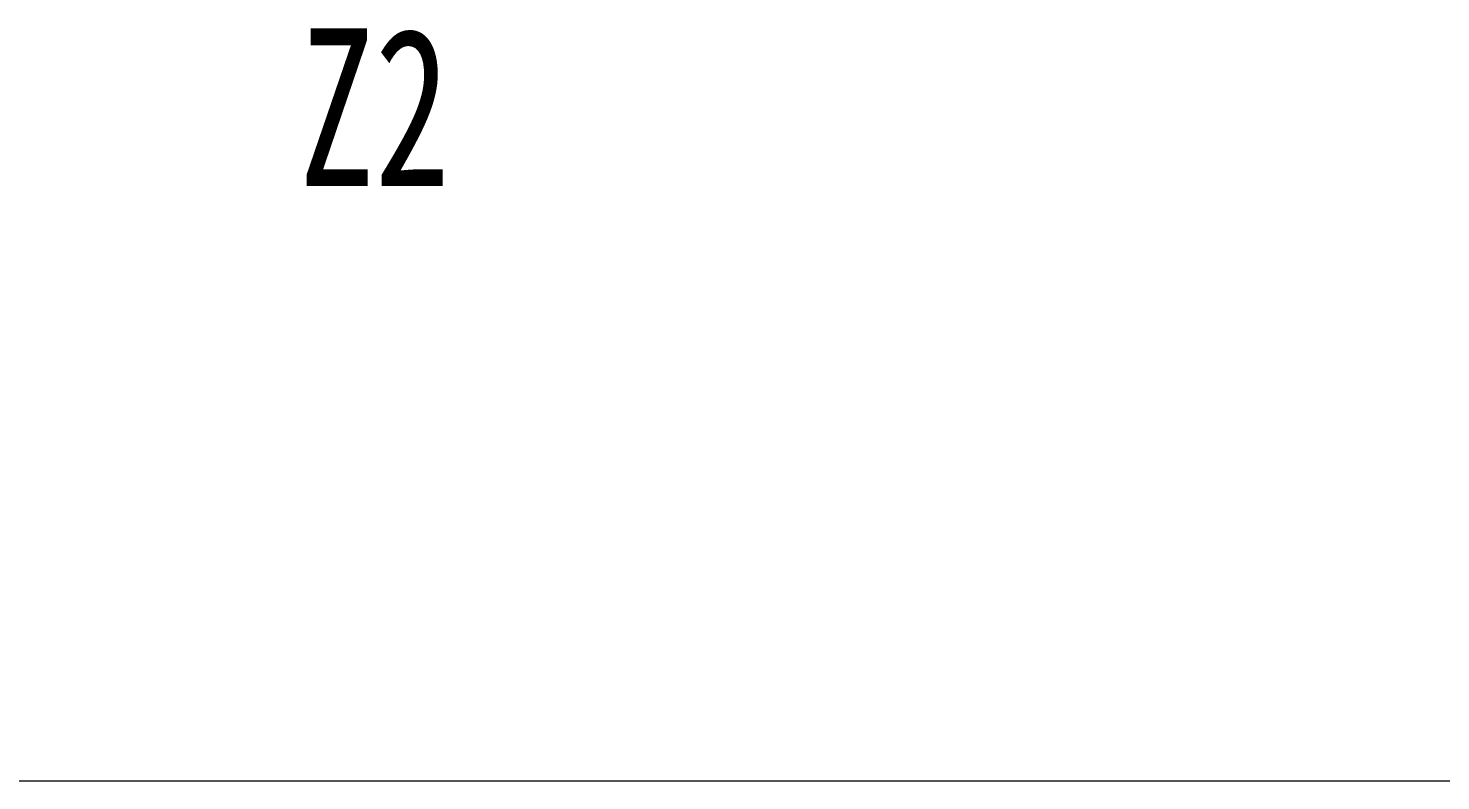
# Model space of a CAD drawing. Extents: x 1767995 to 4174245, y 542814 to 862564.
# Drawn here: x 2481951 to 2509961, y 622752 to 637669 of the extents above; entities that cross this region are included whole.
import ezdxf

# ---------------------------------------------------------------- set-up
doc = ezdxf.new("R2010")
doc.units = 0
doc.header["$LTSCALE"] = 3500.000000000002
doc.layers.add('5文本', color=7, linetype='Continuous', lineweight=15)
doc.styles.add('图内文字', font='仿宋_GB2312.TTF', dxfattribs={"width": 0.7})

msp = doc.modelspace()

# ---------------------------------------------------------------- linework, layer by layer
at = {"layer": '5文本'}
msp.add_line((2249245.042649736, 622751.7476251664, -0.269501619040966), (2730495.042088187, 622751.7476251664, -0.269501619040966), dxfattribs=at)

# ---------------------------------------------------------------- texts
at = {"layer": '5文本', "insert": (2487334.027050792, 637669.3071162151), "char_height": 3125, "attachment_point": 1, "style": '图内文字'}
msp.add_mtext('Z2', dxfattribs=at)

doc.saveas('drawing.dxf')
